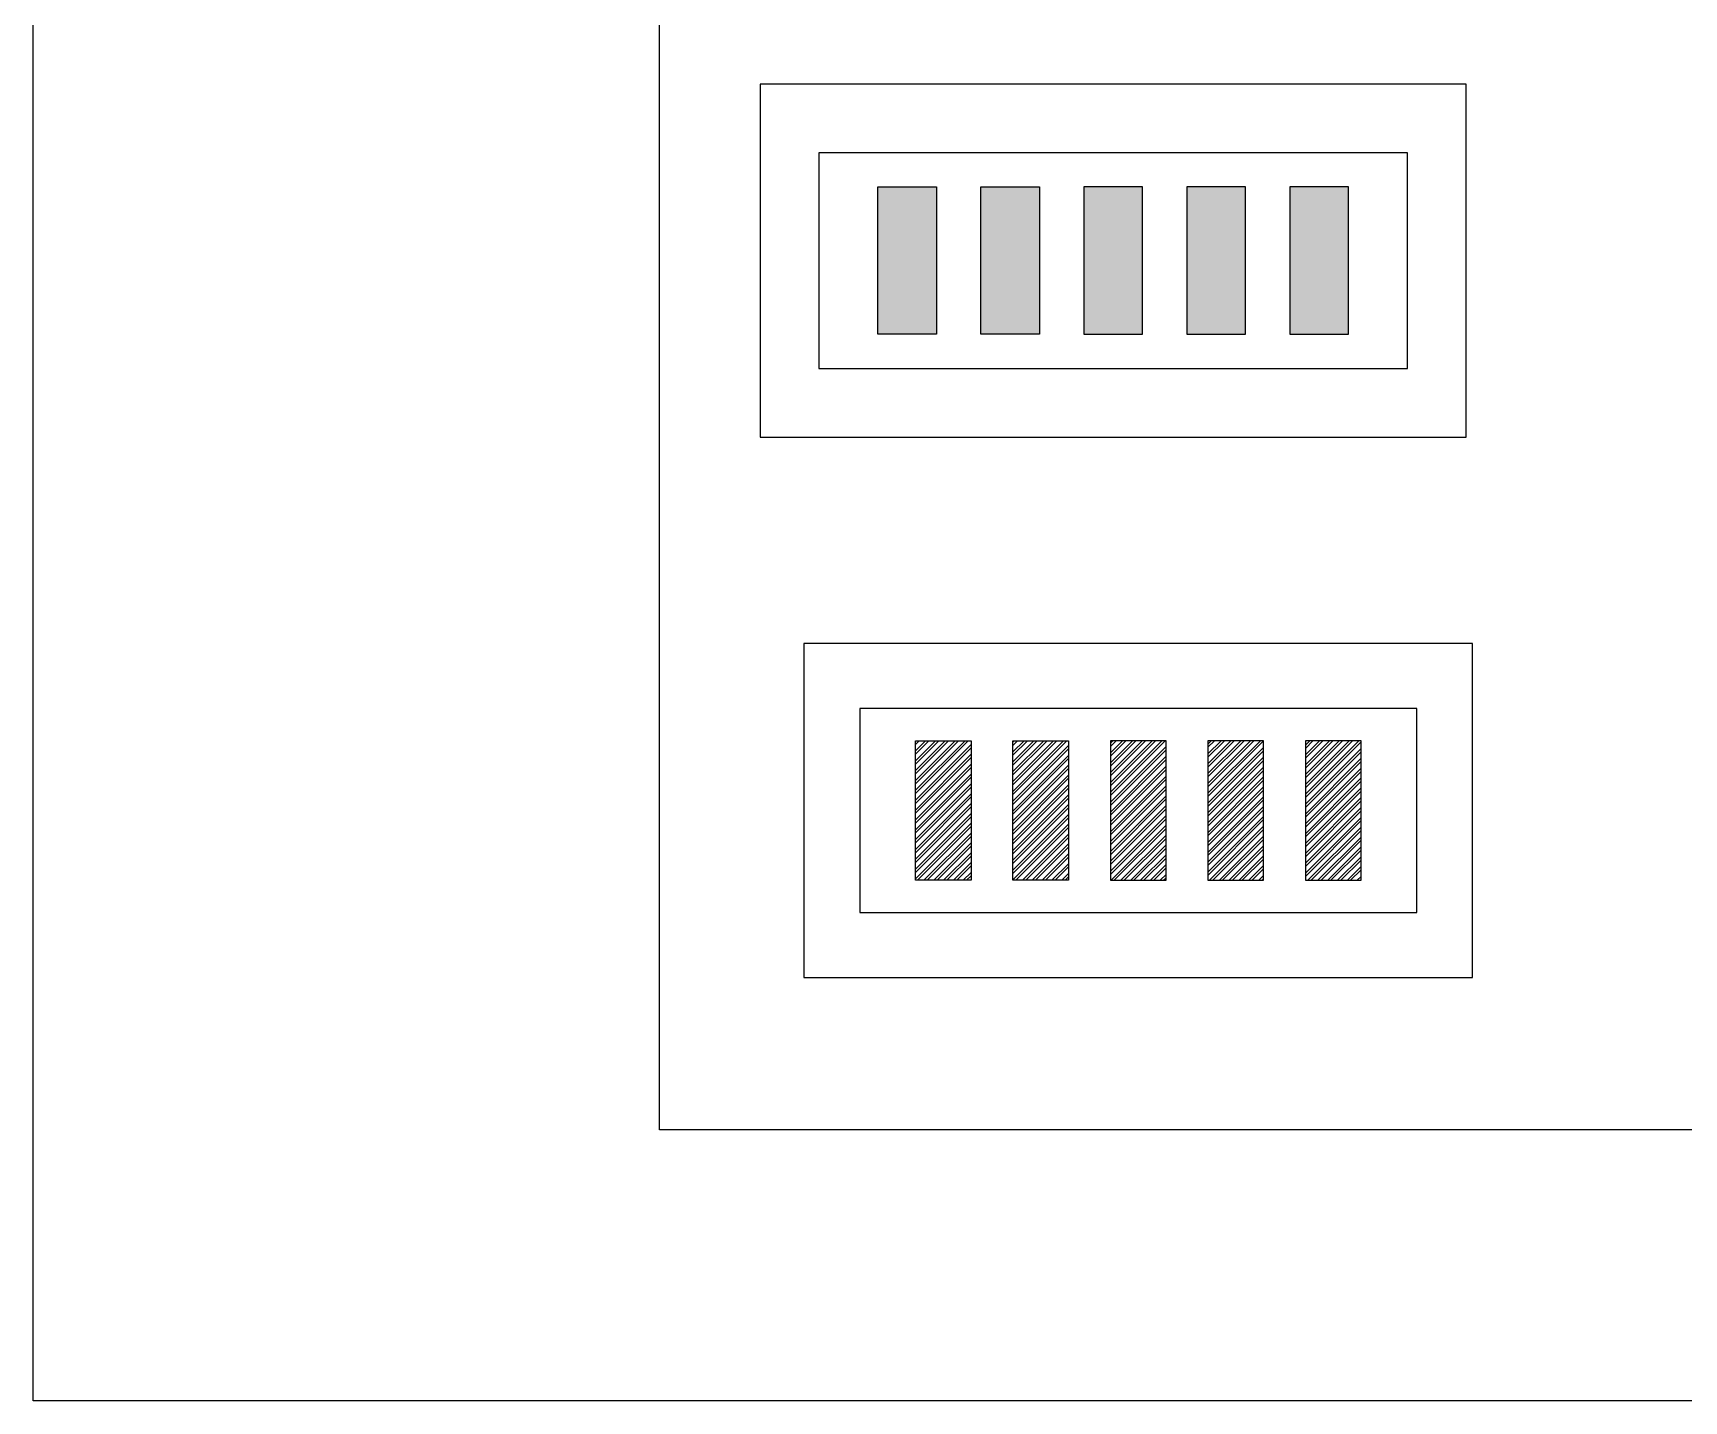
# Model space of a CAD drawing. Header units: inches. Extents: x 50354 to 53215, y -7830 to -6529.
# Drawn here: x 53110 to 53128.27, y -6792 to -6776.86 of the extents above; entities that cross this region are included whole.
import ezdxf

# ---------------------------------------------------------------- set-up
doc = ezdxf.new("R2010")
doc.units = ezdxf.units.IN
doc.header["$MEASUREMENT"] = 0
for name, color, linetype in [('ELE. TEXT', 7, 'Continuous'), ('electriacl', 20, 'Continuous'), ('ELETRICAL', 6, 'Continuous')]:
    doc.layers.add(name, color=color, linetype=linetype)

# ---------------------------------------------------------------- blocks, each defined once
blk = doc.blocks.new('A$C098C3DE6')
h = blk.add_hatch(color=252)
h.paths.add_polyline_path([(4.5, 3.217), (3, 3.217), (3, -0.542), (4.5, -0.542)])
h.paths.add_polyline_path([(7.125, 3.217), (5.625, 3.217), (5.625, -0.542), (7.125, -0.542)])
h.paths.add_polyline_path([(9.75, 3.217), (8.25, 3.217), (8.25, -0.542), (9.75, -0.542)])
h.paths.add_polyline_path([(10.875, -0.542), (12.375, -0.542), (12.375, 3.217), (10.875, 3.217)])
h.paths.add_polyline_path([(15, 3.217), (13.5, 3.217), (13.5, -0.542), (15, -0.542)])
for points in [[(18, 5.838), (0, 5.838), (0, -3.162), (18, -3.162)], [(16.5, 4.088), (1.5, 4.088), (1.5, -1.412), (16.5, -1.412)], [(4.5, 3.217), (3, 3.217), (3, -0.542), (4.5, -0.542)], [(7.125, 3.217), (5.625, 3.217), (5.625, -0.542), (7.125, -0.542)], [(9.75, 3.217), (8.25, 3.217), (8.25, -0.542), (9.75, -0.542)], [(10.875, 3.217), (12.375, 3.217), (12.375, -0.542), (10.875, -0.542)], [(13.5, 3.217), (15, 3.217), (15, -0.542), (13.5, -0.542)]]:
    blk.add_lwpolyline(points, close=True)
blk = doc.blocks.new('A$C2A2F43BF')
at = {"layer": 'ELETRICAL', "xscale": 0.8240838502533734, "yscale": 0.8240838502533734, "zscale": 0.8240838502533734}
blk.add_blockref('A$C098C3DE6', (-2.881, 0.776), dxfattribs=at)
blk = doc.blocks.new('A$C248F3109')
h = blk.add_hatch()
h.set_pattern_fill('ANSI32', color=252, scale=0.335754, angle=-90, style=0)
h.set_pattern_definition([(315, (2.12352, 12.08714), (0.0890302, 0.0890302), []), (315, (2.12352, 12.02778), (0.0890302, 0.0890302), [])])
h.paths.add_polyline_path([(4.284, 9.065), (4.284, 10.073), (1.76, 10.073), (1.76, 9.065)])
h.paths.add_polyline_path([(4.284, 7.303), (4.284, 8.31), (1.76, 8.31), (1.76, 7.303)])
h.paths.add_polyline_path([(4.284, 5.54), (4.284, 6.547), (1.76, 6.547), (1.76, 5.54)])
h.paths.add_polyline_path([(1.76, 4.784), (1.76, 3.777), (4.284, 3.777), (4.284, 4.784)])
h.paths.add_polyline_path([(4.284, 2.015), (4.284, 3.022), (1.76, 3.022), (1.76, 2.015)])
at = {"color": 3}
for points in [[(6.044, 0), (6.044, 12.087), (0, 12.087), (0, 0)], [(4.868, 1.007), (4.868, 11.08), (1.175, 11.08), (1.175, 1.007)], [(4.284, 9.065), (4.284, 10.073), (1.76, 10.073), (1.76, 9.065)], [(4.284, 7.303), (4.284, 8.31), (1.76, 8.31), (1.76, 7.303)], [(4.284, 5.54), (4.284, 6.547), (1.76, 6.547), (1.76, 5.54)], [(4.284, 4.784), (4.284, 3.777), (1.76, 3.777), (1.76, 4.784)], [(4.284, 3.022), (4.284, 2.015), (1.76, 2.015), (1.76, 3.022)]]:
    blk.add_lwpolyline(points, close=True, dxfattribs=at)

msp = doc.modelspace()

# ---------------------------------------------------------------- linework, layer by layer
at = {"layer": 'ELE. TEXT'}
for points in [[(53110, -6621), (53197.77569, -6621), (53197.77569, -6792), (53110, -6792)], [(53116.93183, -6769.47301), (53190.84386, -6769.47301), (53190.84386, -6789), (53116.93183, -6789)]]:
    msp.add_lwpolyline(points, close=True, dxfattribs=at)

# ---------------------------------------------------------------- block references
at = {"layer": 'electriacl', "xscale": 0.5267358658488454, "yscale": 0.5267358658488454, "zscale": 0.5267358658488454, "rotation": 180}
msp.add_blockref('A$C2A2F43BF', (53124.34051, -6778.39264), dxfattribs=at)
at = {"layer": 'ELETRICAL', "xscale": 0.6119321958858313, "yscale": 0.6119321958858313, "zscale": 0.6119321958858313, "rotation": 270}
msp.add_blockref('A$C248F3109', (53118.53013, -6783.6176), dxfattribs=at)

doc.saveas('drawing.dxf')
